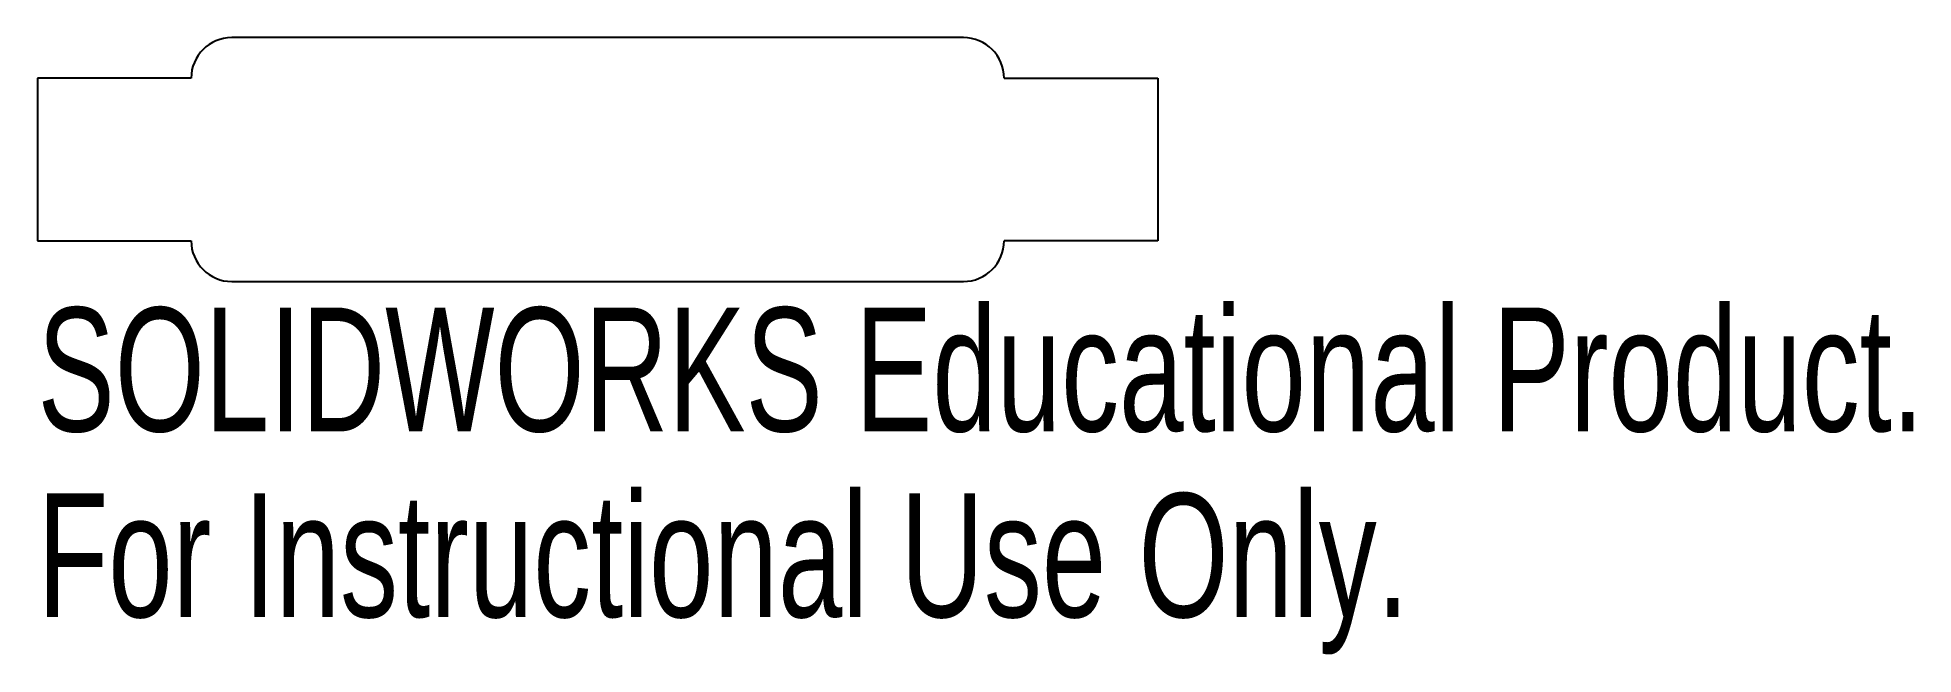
# Model space of a CAD drawing. Header units: inches. Extents: x -0.86 to 2.02, y -0.76 to 0.19.
import ezdxf

# ---------------------------------------------------------------- set-up
doc = ezdxf.new("R2010")
doc.units = ezdxf.units.IN
doc.header["$MEASUREMENT"] = 0
doc.styles.add('SLDTEXTSTYLE0', font='TXT', dxfattribs={"width": 0.7})

msp = doc.modelspace()

# ---------------------------------------------------------------- linework, layer by layer
at = {"color": 7, "linetype": 'Continuous', "lineweight": 25}
for p, q in [((0.5625, 0.1875), (-0.5625, 0.1875)), ((-0.625, 0.125), (-0.8612, 0.125)), ((-0.8612, 0.125), (-0.8612, -0.125)), ((0.625, 0.125), (0.8612, 0.125)), ((0.8612, 0.125), (0.8612, -0.125)), ((-0.8612, -0.125), (-0.625, -0.125)), ((0.8612, -0.125), (0.625, -0.125)), ((-0.5625, -0.1875), (0.5625, -0.1875))]:
    msp.add_line(p, q, dxfattribs=at)
for centre, start, end in [((-0.5625, 0.125), 90, 180), ((0.5625, 0.125), 0, 90), ((-0.5625, -0.125), 180, 270), ((0.5625, -0.125), 270, 0)]:
    msp.add_arc(centre, 0.0625, start, end, dxfattribs=at)

# ---------------------------------------------------------------- texts
at = {"color": 7, "linetype": 'Continuous', "char_height": 0.1903, "attachment_point": 1, "style": 'SLDTEXTSTYLE0'}
for s, insert in [('SOLIDWORKS Educational Product.', (-0.8612, -0.2276)), ('For Instructional Use Only.', (-0.8612, -0.5131))]:
    msp.add_mtext(s, dxfattribs=dict(at, insert=insert))

doc.saveas('drawing.dxf')
